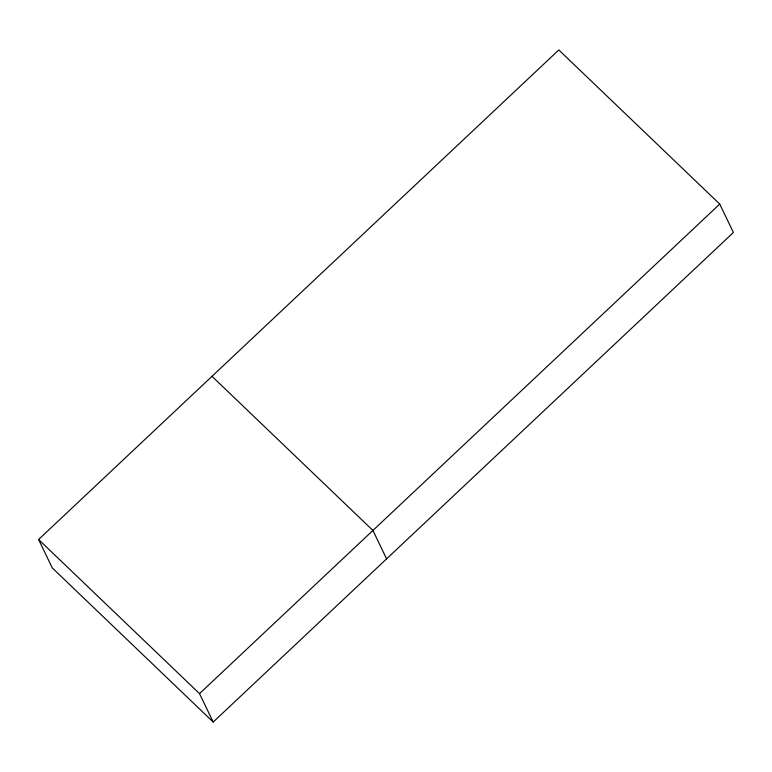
<?xml version="1.0" encoding="UTF-8"?>
<svg xmlns="http://www.w3.org/2000/svg" width="772" height="772" viewBox="0 0 772 772"><rect width="100%" height="100%" fill="white"/><g stroke="black" fill="none" stroke-linecap="round" stroke-linejoin="round"><path stroke-width="1.16" d="M38.6 539.512L558.803 49.958L719.726 204.078L733.4 232.488L213.197 722.042L52.274 567.922L38.6 539.512L199.523 693.632L213.197 722.042M199.523 693.632L719.726 204.078M212.001 376.331L372.924 530.451L386.598 558.86"/></g></svg>
